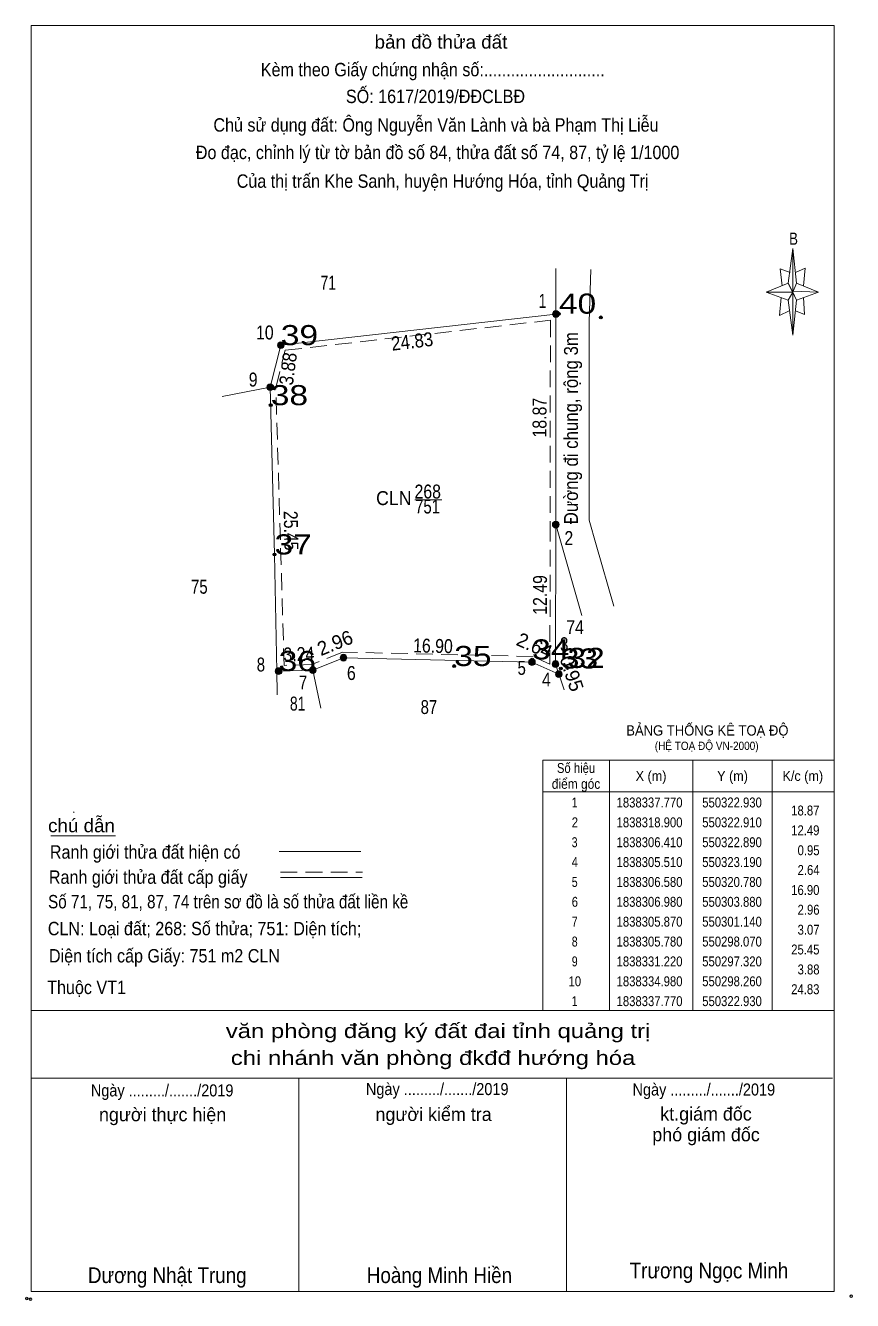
# Model space of a CAD drawing. Header units: metres. Extents: x 549937 to 550350, y 1837975 to 1838364.
# Drawn here: x 550275.4 to 550349.5, y 1838249.4 to 1838363.6 of the extents above; entities that cross this region are included whole.
import ezdxf
from ezdxf.enums import TextEntityAlignment as Align

# ---------------------------------------------------------------- set-up
doc = ezdxf.new("R2010")
doc.units = ezdxf.units.M
doc.header["$LTSCALE"] = 0.5
doc.header["$PDMODE"] = 32
doc.header["$PDSIZE"] = 0.25
doc.linetypes.add('MEDIUM_DASHED', pattern=[4.5, 3, -1.5])
for name, color, linetype, lineweight in [('1', 7, 'Continuous', 13), ('10', 7, 'Continuous', 13), ('17', 7, 'Continuous', 13), ('2', 7, 'Continuous', 25), ('32', 7, 'Continuous', 13), ('5', 7, 'Continuous', 13), ('6', 7, 'Continuous', 13), ('61', 7, 'Continuous', 13), ('63', 7, 'Continuous', 13)]:
    doc.layers.add(name, color=color, linetype=linetype, lineweight=lineweight)
doc.layers.add('12', color=7, linetype='Continuous')
doc.layers.add('7', color=7, linetype='Continuous')

msp = doc.modelspace()

# ---------------------------------------------------------------- hatches: boundary and pattern name
at = {"layer": '63'}
for points in [[(550323.23, 1838337.77, 1), (550322.63, 1838337.77, 1)], [(550298.56, 1838334.98, 1), (550297.96, 1838334.98, 1)], [(550297.62, 1838331.22, 1), (550297.02, 1838331.22, 1)], [(550323.21, 1838318.9, 1), (550322.61, 1838318.9, 1)], [(550304.18, 1838306.98, 1), (550303.58, 1838306.98, 1)], [(550321.08, 1838306.58, 1), (550320.48, 1838306.58, 1)], [(550323.19, 1838306.41, 1), (550322.59, 1838306.41, 1)], [(550298.37, 1838305.78, 1), (550297.77, 1838305.78, 1)], [(550301.44, 1838305.87, 1), (550300.84, 1838305.87, 1)], [(550323.49, 1838305.51, 1), (550322.89, 1838305.51, 1)]]:
    msp.add_hatch(color=256, dxfattribs=at).paths.add_polyline_path(points)

# ---------------------------------------------------------------- linework, layer by layer
at = {"layer": '1'}
for p, q in [((550325.91, 1838337.08), (550326.06, 1838341.75)), ((550325.91, 1838327.08), (550325.91, 1838337.08)), ((550322.91, 1838318.9), (550325.25, 1838310.76)), ((550328.11, 1838311.6), (550326.53, 1838317.1))]:
    msp.add_line(p, q, dxfattribs=at)
at = {"layer": '1', "linetype": 'MEDIUM_DASHED'}
msp.add_lwpolyline([(550322.43, 1838337.21), (550322.41, 1838318.9), (550322.39, 1838306.41), (550320.89, 1838307.08), (550303.79, 1838307.48), (550301.04, 1838306.37), (550298.56, 1838306.29), (550297.82, 1838331.17), (550298.66, 1838334.52)], close=True, dxfattribs=at)
at = {"layer": '1'}
for points in [[(550326.53, 1838317.1), (550325.91, 1838319.29), (550325.91, 1838327.08)], [(550323.67, 1838304.11), (550322.89, 1838306.41), (550322.91, 1838318.89)], [(550279.69, 1838293.16), (550279.75, 1838293.1), (550279.75, 1838293.1)]]:
    msp.add_lwpolyline(points, dxfattribs=at)
at = {"layer": '10'}
for p, q in [((550293.01, 1838330.38), (550297.32, 1838331.22)), ((550297.9, 1838305.9), (550297.93, 1838303.65)), ((550301.14, 1838305.87), (550298.07, 1838305.78))]:
    msp.add_line(p, q, dxfattribs=at)
msp.add_lwpolyline([(550297.9, 1838305.77), (550297.7, 1838316.23), (550297.32, 1838331.22), (550298.26, 1838334.98), (550322.93, 1838337.77)], dxfattribs=at)
at = {"layer": '17'}
msp.add_line((550277.64, 1838291.01), (550283.44, 1838291.01), dxfattribs=at)
at = {"layer": '2', "lineweight": 13}
msp.add_line((550301.14, 1838305.87), (550301.86, 1838302.47), dxfattribs=at)
at = {"layer": '32'}
for p, q in [((550301.14, 1838305.87), (550303.88, 1838306.98)), ((550320.78, 1838306.58), (550303.88, 1838306.98)), ((550320.78, 1838306.58), (550323.19, 1838305.51))]:
    msp.add_line(p, q, dxfattribs=at)
at = {"layer": '5'}
for p, q in [((550343.76, 1838340.53), (550344.16, 1838343.65)), ((550344.48, 1838340.53), (550346.48, 1838339.73)), ((550343.76, 1838339.01), (550341.76, 1838339.73)), ((550344.48, 1838339.01), (550344.16, 1838335.89)), ((550345.12, 1838339.25), (550345.2, 1838337.73)), ((550345.2, 1838337.73), (550344.4, 1838338.05)), ((550275.87, 1838275.38), (550347.87, 1838275.38)), ((550275.87, 1838269.3), (550347.71, 1838269.3)), ((550275.87, 1838269.3), (550347.71, 1838269.3)), ((550275.87, 1838269.3), (550347.71, 1838269.3)), ((550299.87, 1838250.18), (550299.87, 1838269.3)), ((550323.87, 1838250.18), (550323.87, 1838269.3))]:
    msp.add_line(p, q, dxfattribs=at)
for points in [[(550275.87, 1838363.62), (550347.87, 1838363.62), (550347.87, 1838250.18), (550275.87, 1838250.18)], [(550344.16, 1838343.65), (550344.48, 1838340.53), (550344.16, 1838339.73)], [(550344.16, 1838339.73), (550341.76, 1838339.73), (550343.76, 1838340.53), (550344.48, 1838339.01), (550346.48, 1838339.73), (550344.16, 1838339.81)], [(550344.16, 1838339.73), (550344.16, 1838335.89), (550343.76, 1838339.01)]]:
    msp.add_lwpolyline(points, close=True, dxfattribs=at)
for points in [[(550343.92, 1838341.49), (550343.04, 1838341.81), (550343.2, 1838340.29)], [(550344.4, 1838341.49), (550345.28, 1838341.89), (550345.12, 1838340.29)], [(550344.16, 1838339.73), (550343.76, 1838340.53), (550341.76, 1838339.73)], [(550344.16, 1838339.73), (550344.48, 1838339.01), (550346.48, 1838339.73)], [(550343.12, 1838339.25), (550342.96, 1838337.65), (550343.84, 1838338.05)], [(550347.87, 1838250.18), (550275.87, 1838250.18), (550275.87, 1838269.3)]]:
    msp.add_lwpolyline(points, dxfattribs=at)
for p in [(550275.5, 1838249.56), (550275.82, 1838249.51)]:
    msp.add_point(p, dxfattribs=at)
at = {"layer": '6'}
for p, q in [((550298.12, 1838289.62), (550305.44, 1838289.62)), ((550298.24, 1838287.28), (550305.55, 1838287.28))]:
    msp.add_line(p, q, dxfattribs=at)
at = {"layer": '6', "linetype": 'MEDIUM_DASHED'}
msp.add_line((550298.24, 1838287.77), (550305.6, 1838287.77), dxfattribs=at)
at = {"layer": '6'}
msp.add_point((550349.39, 1838249.78), dxfattribs=at)
at = {"layer": '61'}
msp.add_line((550322.93, 1838341.86), (550322.91, 1838318.9), dxfattribs=at)
at = {"layer": '63'}
for p, q in [((550310.28, 1838321.13), (550312.71, 1838321.13)), ((550327.72, 1838297.81), (550327.72, 1838275.38)), ((550335.2, 1838297.81), (550335.2, 1838275.38)), ((550342.32, 1838297.81), (550342.32, 1838275.38)), ((550321.74, 1838294.96), (550347.87, 1838294.96))]:
    msp.add_line(p, q, dxfattribs=at)
msp.add_lwpolyline([(550321.74, 1838297.81), (550347.87, 1838297.81), (550347.87, 1838275.38), (550321.74, 1838275.38)], close=True, dxfattribs=at)
for centre in [(550322.93, 1838337.77), (550298.26, 1838334.98), (550297.32, 1838331.22), (550322.91, 1838318.9), (550303.88, 1838306.98), (550320.78, 1838306.58), (550322.89, 1838306.41), (550298.07, 1838305.78), (550301.14, 1838305.87), (550323.19, 1838305.51)]:
    msp.add_circle(centre, 0.3, dxfattribs=at)
at = {"layer": '7'}
for p in [(550323.19, 1838337.8), (550326.96, 1838337.47), (550298.26, 1838334.98), (550297.36, 1838329.6), (550297.7, 1838316.23), (550313.81, 1838306.23), (550320.79, 1838306.82), (550323.96, 1838306.06), (550298.07, 1838305.78), (550323.36, 1838306.01)]:
    msp.add_point(p, dxfattribs=at)

# ---------------------------------------------------------------- texts
at = {"layer": '1'}
for s, width, p in [('71', 0.75, (550302.515, 1838339.95)), ('268', 0.85, (550311.435, 1838321.24)), ('CLN', 0.95, (550308.395, 1838320.65)), ('751', 0.8, (550311.42, 1838319.9)), ('75', 0.8, (550290.96, 1838312.71)), ('74', 0.85, (550324.645, 1838309.09)), ('81', 0.75, (550299.775, 1838302.24)), ('87', 0.8, (550311.54, 1838301.93))]:
    msp.add_text(s, height=1.25, dxfattribs=dict(at, width=width)).set_placement(p, align=Align.CENTER)
for s, height, width, p in [('BẢNG THỐNG KÊ TOẠ ĐỘ ', 0.92, 0.95, (550329.23, 1838300)), ('(HỆ TOẠ ĐỘ VN-2000)', 0.744, 0.9, (550331.79, 1838298.71))]:
    msp.add_text(s, height=height, dxfattribs=dict(at, width=width)).set_placement(p)
at = {"layer": '12', "width": 1.25}
for s, p in [('40', (550323.19, 1838337.8)), ('39', (550298.26, 1838334.98)), ('38', (550297.36, 1838329.6)), ('37', (550297.7, 1838316.23)), ('34', (550320.79, 1838306.82)), ('36', (550298.07, 1838305.78)), ('35', (550313.81, 1838306.23)), ('33', (550323.36, 1838306.01)), ('32', (550323.96, 1838306.06))]:
    msp.add_text(s, height=1.8, dxfattribs=at).set_placement(p)
at = {"layer": '5'}
for s, height, width, p in [('bản đồ thửa đất', 1.2, 1.05, (550312.62, 1838361.55)), ('Kèm theo Giấy chứng nhận số:...........................', 1.2, 0.9, (550311.885, 1838359.07)), ('SỐ: 1617/2019/ĐĐCLBĐ', 1.2, 0.9, (550312.13, 1838356.67)), ('Chủ sử dụng đất: Ông Nguyễn Văn Lành và bà Phạm Thị Liễu', 1.2, 0.9, (550312.175, 1838354.11)), ('Đo đạc, chỉnh lý từ tờ bản đồ số 84, thửa đất số 74, 87, tỷ lệ 1/1000 ', 1.2, 0.9, (550312.52, 1838351.65)), ('Của thị trấn Khe Sanh, huyện Hướng Hóa, tỉnh Quảng Trị', 1.2, 0.9, (550312.77, 1838349.08)), ('B', 1.102, 0.8, (550344.23, 1838343.97)), ('văn phòng đăng ký đất đai tỉnh quảng trị', 1.28, 1.25, (550312.365, 1838272.9)), ('chi nhánh văn phòng đkđđ hướng hóa', 1.28, 1.25, (550311.915, 1838270.49)), ('Ngày ........./......./2019', 1.08, 0.9, (550287.625, 1838267.67)), ('Ngày ........./......./2019', 1.08, 0.9, (550312.285, 1838267.79)), ('Ngày ........./......./2019', 1.08, 0.9, (550336.185, 1838267.75)), ('Hoàng Minh Hiền', 1.4, 0.9, (550312.485, 1838250.95)), ('Trương Ngọc Minh', 1.4, 0.9, (550336.65, 1838251.37)), ('Dương Nhật Trung', 1.4, 0.9, (550288.085, 1838250.95))]:
    msp.add_text(s, height=height, dxfattribs=dict(at, width=width)).set_placement(p, align=Align.CENTER)
for s, p in [('người thực hiện', (550287.67, 1838265.45)), ('người kiểm tra', (550311.96, 1838265.47)), ('kt.giám đốc', (550336.38, 1838265.51)), ('phó giám đốc', (550336.385, 1838263.65))]:
    msp.add_text(s, height=1.2, dxfattribs=at).set_placement(p, align=Align.CENTER)
at = {"layer": '6'}
for s, width, p in [('chú dẫn', 1.05, (550277.4, 1838291.34)), ('Ranh giới thửa đất hiện có ', 0.9, (550277.56, 1838288.97)), ('Ranh giới thửa đất cấp giấy', 0.9, (550277.47, 1838286.72)), ('Số 71, 75, 81, 87, 74 trên sơ đồ là số thửa đất liền kề', 0.85, (550277.4, 1838284.52)), ('CLN: Loại đất; 268: Số thửa; 751: Diện tích;', 0.9, (550277.38, 1838282.11)), ('Diện tích cấp Giấy: 751 m2 CLN', 0.9, (550277.48, 1838279.67)), ('Thuộc VT1', 0.9, (550277.32, 1838276.84))]:
    msp.add_text(s, height=1.2, dxfattribs=dict(at, width=width)).set_placement(p)
at = {"layer": '63'}
for s, height, width, p in [(' 1', 1.25, 0.75, (550322.08, 1838338.32)), (' 10', 1.25, 0.85, (550297.62, 1838335.49)), (' 9', 1.25, 0.85, (550296.18, 1838331.27)), (' 2', 1.25, 0.85, (550324.48, 1838317.07)), (' 3', 1.25, 0.8, (550324.04, 1838307.56)), (' 8', 1.25, 0.8, (550296.85, 1838305.74)), (' 6', 1.25, 0.85, (550304.98, 1838304.98)), (' 5', 1.25, 0.8, (550320.23, 1838305.44)), (' 7', 1.25, 0.8, (550300.63, 1838304.13)), (' 4', 1.25, 0.85, (550322.47, 1838304.4)), ('18.87', 0.8899, 0.85, (550346.55, 1838292.84)), ('12.49', 0.8899, 0.85, (550346.55, 1838291.07)), ('0.95', 0.8899, 0.85, (550346.56, 1838289.28)), ('2.64', 0.8899, 0.85, (550346.56, 1838287.51)), ('16.90', 0.8899, 0.85, (550346.55, 1838285.72)), ('2.96', 0.8899, 0.85, (550346.56, 1838283.95)), ('3.07', 0.8899, 0.85, (550346.56, 1838282.16)), ('25.45', 0.8899, 0.85, (550346.55, 1838280.39)), ('3.88', 0.8899, 0.85, (550346.56, 1838278.6)), ('24.83', 0.8899, 0.85, (550346.55, 1838276.83))]:
    msp.add_text(s, height=height, dxfattribs=dict(at, width=width)).set_placement(p, align=Align.RIGHT)
for s, rotation, width, p in [('24.83', 6.926, 0.9, (550310.1096, 1838334.7035)), ('Đường đi chung, rộng 3m', 90, 0.9, (550324.9, 1838327.54)), ('3.88', 82.504, 0.9, (550299.5312, 1838332.7835)), ('18.87', 89.94, 0.85, (550322.0819, 1838328.4843)), ('25.45', 271.306, 0.85, (550298.5612, 1838318.3442)), ('12.49', 89.908, 0.85, (550322.1229, 1838312.599)), ('16.90', 358.644, 0.85, (550311.8902, 1838307.4167)), ('3.24', 1.768, 0.85, (550299.9007, 1838306.6738))]:
    msp.add_text(s, height=1.25, rotation=rotation, dxfattribs=dict(at, width=width)).set_placement(p, align=Align.CENTER)
for s, rotation, p in [('2.96', 22.053, (550303.3603, 1838307.72)), ('2.64', 336.06, (550320.7564, 1838307.4878)), ('0.95', 288.435, (550323.7525, 1838305.3726))]:
    msp.add_text(s, height=1.25, rotation=rotation, dxfattribs=at).set_placement(p, align=Align.CENTER)
for s, width, p in [('Số hiệu', 0.85, (550324.73, 1838296.65)), ('điểm góc', 0.9, (550324.73, 1838295.23)), ('X (m)', 0.95, (550331.455, 1838295.94)), ('Y (m)', 0.95, (550338.76, 1838295.94)), ('K/c (m)', 0.95, (550345.06, 1838295.94)), (' 1', 0.75, (550324.475, 1838293.56)), ('1838337.770', 0.85, (550331.32, 1838293.56)), ('550322.930', 0.85, (550338.715, 1838293.56)), (' 2', 0.85, (550324.485, 1838291.78)), ('1838318.900', 0.85, (550331.32, 1838291.78)), ('550322.910', 0.85, (550338.715, 1838291.78)), (' 3', 0.8, (550324.47, 1838290)), ('1838306.410', 0.85, (550331.32, 1838290)), ('550322.890', 0.85, (550338.715, 1838290)), (' 4', 0.85, (550324.475, 1838288.22)), ('1838305.510', 0.85, (550331.32, 1838288.22)), ('550323.190', 0.85, (550338.715, 1838288.22)), (' 5', 0.8, (550324.48, 1838286.44)), ('1838306.580', 0.85, (550331.32, 1838286.44)), ('550320.780', 0.85, (550338.715, 1838286.44)), (' 6', 0.85, (550324.485, 1838284.66)), ('1838306.980', 0.85, (550331.32, 1838284.66)), ('550303.880', 0.85, (550338.715, 1838284.66)), (' 7', 0.8, (550324.48, 1838282.88)), ('1838305.870', 0.85, (550331.32, 1838282.88)), ('550301.140', 0.85, (550338.715, 1838282.88)), (' 8', 0.8, (550324.48, 1838281.1)), ('1838305.780', 0.85, (550331.32, 1838281.1)), ('550298.070', 0.85, (550338.715, 1838281.1)), (' 9', 0.8, (550324.48, 1838279.32)), ('1838331.220', 0.85, (550331.32, 1838279.32)), ('550297.320', 0.85, (550338.715, 1838279.32)), (' 10', 0.85, (550324.48, 1838277.54)), ('1838334.980', 0.85, (550331.32, 1838277.54)), ('550298.260', 0.85, (550338.715, 1838277.54)), (' 1', 0.75, (550324.475, 1838275.76)), ('1838337.770', 0.85, (550331.32, 1838275.76)), ('550322.930', 0.85, (550338.715, 1838275.76))]:
    msp.add_text(s, height=0.8899, dxfattribs=dict(at, width=width)).set_placement(p, align=Align.CENTER)

doc.saveas('drawing.dxf')
